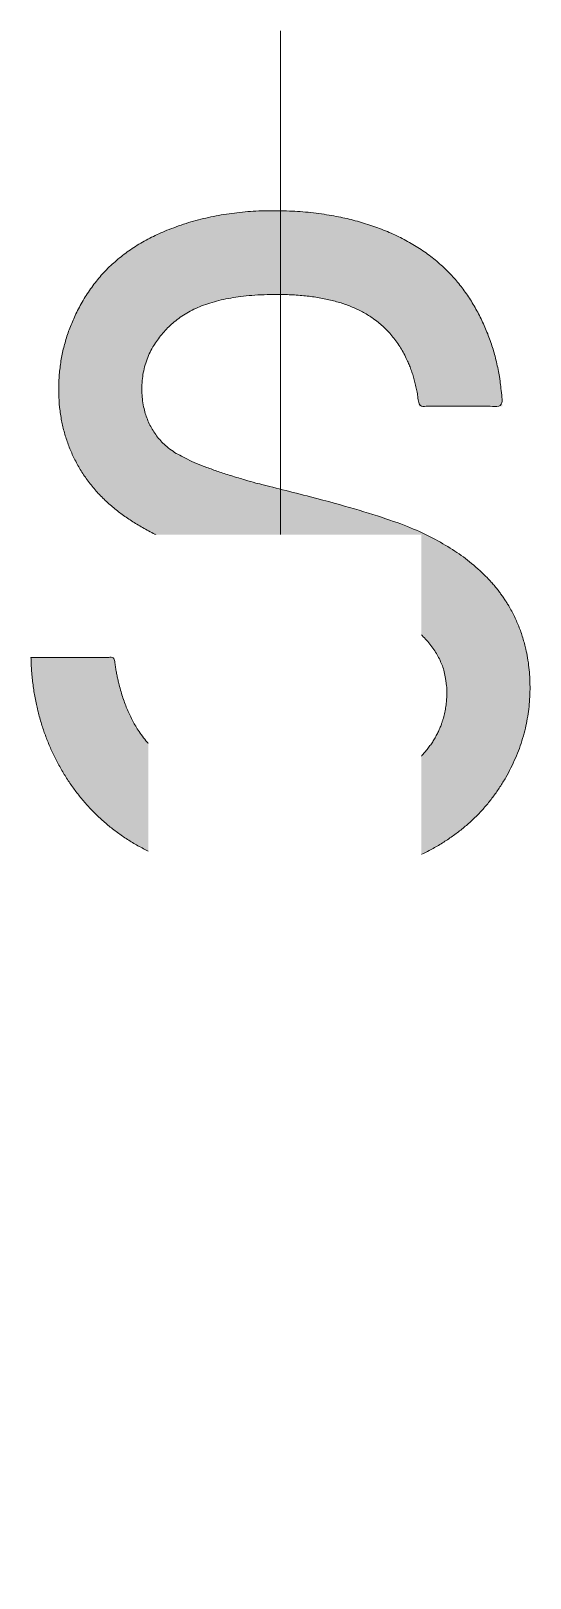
# Model space of a CAD drawing. Header units: millimetres. Extents: x 1246 to 16959, y -13818 to -1371.
# Drawn here: x 10442.3 to 10557.7, y -4619.7 to -4261.9 of the extents above; entities that cross this region are included whole.
import ezdxf

# ---------------------------------------------------------------- set-up
doc = ezdxf.new("R2010")
doc.units = ezdxf.units.MM
doc.header["$LTSCALE"] = 50
doc.layers.add('pio-Switch', color=7, linetype='Continuous', lineweight=5)

msp = doc.modelspace()

# ---------------------------------------------------------------- hatches: boundary and pattern name
at = {"layer": 'pio-Switch', "linetype": 'Continuous', "lineweight": 0, "transparency": 33554687}
msp.add_hatch(color=7, dxfattribs=at).paths.add_polyline_path([(10442.34, -4406.77), (10461.56, -4406.77), (10461.94, -4409.34), (10462.42, -4411.78), (10463, -4414.12), (10463.68, -4416.33), (10464.46, -4418.43), (10465.34, -4420.41), (10466.33, -4422.28), (10467.42, -4424.03), (10468.64, -4425.68), (10470.01, -4427.24), (10471.55, -4428.73), (10473.25, -4430.13), (10475.11, -4431.45), (10477.12, -4432.69), (10479.3, -4433.85), (10481.63, -4434.93), (10484.08, -4435.89), (10486.61, -4436.74), (10489.21, -4437.45), (10491.88, -4438.03), (10494.63, -4438.48), (10497.44, -4438.8), (10500.34, -4439), (10503.3, -4439.06), (10505.94, -4439.01), (10508.5, -4438.87), (10510.98, -4438.62), (10513.39, -4438.28), (10515.71, -4437.84), (10517.96, -4437.3), (10520.13, -4436.67), (10522.22, -4435.93), (10524.21, -4435.12), (10526.06, -4434.22), (10527.79, -4433.25), (10529.38, -4432.21), (10530.84, -4431.1), (10532.17, -4429.91), (10533.37, -4428.64), (10534.43, -4427.31), (10535.37, -4425.91), (10536.19, -4424.46), (10536.87, -4422.98), (10537.44, -4421.44), (10537.87, -4419.86), (10538.19, -4418.23), (10538.37, -4416.56), (10538.44, -4414.84), (10538.36, -4413.11), (10538.13, -4411.43), (10537.75, -4409.8), (10537.21, -4408.23), (10536.52, -4406.72), (10535.68, -4405.27), (10534.68, -4403.87), (10533.53, -4402.53), (10532.25, -4401.25), (10530.86, -4400.02), (10529.35, -4398.85), (10527.73, -4397.74), (10525.99, -4396.68), (10524.15, -4395.68), (10522.19, -4394.74), (10520.12, -4393.85), (10518.56, -4393.23), (10516.59, -4392.54), (10514.2, -4391.76), (10511.4, -4390.9), (10508.18, -4389.97), (10504.55, -4388.95), (10500.51, -4387.86), (10496.05, -4386.69), (10491.55, -4385.48), (10487.38, -4384.29), (10483.54, -4383.11), (10480.04, -4381.95), (10476.88, -4380.79), (10474.04, -4379.65), (10471.54, -4378.52), (10469.37, -4377.41), (10466.85, -4375.97), (10464.5, -4374.45), (10462.31, -4372.85), (10460.29, -4371.15), (10458.43, -4369.36), (10456.74, -4367.49), (10455.21, -4365.53), (10453.86, -4363.48), (10452.66, -4361.36), (10451.62, -4359.17), (10450.74, -4356.93), (10450.03, -4354.62), (10449.47, -4352.26), (10449.07, -4349.84), (10448.83, -4347.35), (10448.75, -4344.81), (10448.84, -4341.98), (10449.13, -4339.2), (10449.6, -4336.47), (10450.26, -4333.79), (10451.12, -4331.15), (10452.16, -4328.56), (10453.39, -4326.01), (10454.81, -4323.52), (10456.41, -4321.12), (10458.18, -4318.87), (10460.13, -4316.78), (10462.25, -4314.83), (10464.55, -4313.03), (10467.01, -4311.38), (10469.66, -4309.88), (10472.47, -4308.53), (10475.42, -4307.34), (10478.44, -4306.3), (10481.55, -4305.43), (10484.74, -4304.71), (10488, -4304.15), (10491.35, -4303.76), (10494.79, -4303.52), (10498.3, -4303.44), (10502.17, -4303.52), (10505.92, -4303.77), (10509.56, -4304.2), (10513.08, -4304.79), (10516.48, -4305.55), (10519.76, -4306.47), (10522.93, -4307.57), (10525.98, -4308.84), (10528.88, -4310.27), (10531.61, -4311.86), (10534.17, -4313.61), (10536.55, -4315.52), (10538.76, -4317.6), (10540.79, -4319.83), (10542.65, -4322.22), (10544.34, -4324.78), (10545.85, -4327.46), (10547.18, -4330.23), (10548.32, -4333.08), (10549.27, -4336.02), (10550.04, -4339.05), (10550.63, -4342.16), (10551.03, -4345.36), (10551.25, -4348.65), (10532.03, -4348.65), (10531.58, -4345.54), (10530.92, -4342.63), (10530.06, -4339.92), (10528.99, -4337.41), (10527.72, -4335.09), (10526.24, -4332.97), (10524.56, -4331.05), (10522.67, -4329.32), (10520.56, -4327.8), (10518.21, -4326.47), (10515.63, -4325.35), (10512.8, -4324.44), (10509.73, -4323.73), (10506.43, -4323.22), (10502.88, -4322.91), (10499.1, -4322.81), (10495.16, -4322.91), (10491.5, -4323.21), (10488.12, -4323.71), (10485.01, -4324.41), (10482.18, -4325.32), (10479.64, -4326.42), (10477.37, -4327.72), (10475.38, -4329.22), (10473.64, -4330.86), (10472.14, -4332.59), (10470.86, -4334.39), (10469.82, -4336.27), (10469.01, -4338.24), (10468.43, -4340.28), (10468.08, -4342.4), (10467.97, -4344.61), (10468.05, -4346.53), (10468.29, -4348.37), (10468.7, -4350.12), (10469.27, -4351.77), (10470, -4353.34), (10470.9, -4354.83), (10471.95, -4356.22), (10473.17, -4357.53), (10474.73, -4358.79), (10476.81, -4360.07), (10479.41, -4361.35), (10482.53, -4362.65), (10486.17, -4363.95), (10490.33, -4365.26), (10495, -4366.59), (10500.2, -4367.92), (10505.46, -4369.24), (10510.33, -4370.51), (10514.81, -4371.75), (10518.89, -4372.94), (10522.59, -4374.09), (10525.89, -4375.2), (10528.81, -4376.28), (10531.33, -4377.3), (10534.6, -4378.87), (10537.64, -4380.53), (10540.47, -4382.29), (10543.07, -4384.14), (10545.45, -4386.09), (10547.6, -4388.15), (10549.54, -4390.3), (10551.25, -4392.54), (10552.75, -4394.88), (10554.05, -4397.31), (10555.15, -4399.83), (10556.05, -4402.43), (10556.76, -4405.12), (10557.26, -4407.91), (10557.56, -4410.78), (10557.66, -4413.73), (10557.55, -4416.69), (10557.24, -4419.6), (10556.73, -4422.47), (10556, -4425.3), (10555.08, -4428.09), (10553.94, -4430.83), (10552.6, -4433.53), (10551.05, -4436.19), (10549.31, -4438.75), (10547.38, -4441.17), (10545.28, -4443.44), (10542.99, -4445.56), (10540.52, -4447.54), (10537.87, -4449.36), (10535.04, -4451.05), (10532.03, -4452.58), (10528.88, -4453.96), (10525.63, -4455.15), (10522.29, -4456.15), (10518.84, -4456.97), (10515.3, -4457.61), (10511.67, -4458.07), (10507.93, -4458.35), (10504.1, -4458.44), (10499.3, -4458.34), (10494.69, -4458.06), (10490.28, -4457.59), (10486.06, -4456.92), (10482.04, -4456.07), (10478.22, -4455.03), (10474.6, -4453.8), (10471.17, -4452.38), (10467.93, -4450.77), (10464.88, -4448.98), (10462, -4446.99), (10459.3, -4444.81), (10456.78, -4442.45), (10454.44, -4439.89), (10452.28, -4437.15), (10450.3, -4434.22), (10448.52, -4431.14), (10446.97, -4427.96), (10445.64, -4424.68), (10444.53, -4421.3), (10443.65, -4417.82), (10442.99, -4414.24), (10442.56, -4410.55)])

# ---------------------------------------------------------------- linework, layer by layer
at = {"layer": 'pio-Switch', "color": 7, "linetype": 'Continuous', "lineweight": 5, "transparency": 33554687}
msp.add_line((10500, -4525.4), (10500, -4261.88), dxfattribs=at)
msp.add_open_spline([(10442.34, -4406.77), (10451.95, -4406.77), (10461.56, -4406.77), (10462.86, -4417.27), (10471.97, -4430.79), (10491.29, -4439.06), (10514.01, -4439.06), (10530.43, -4432.81), (10538.44, -4421.81), (10538.44, -4407.78), (10528.63, -4397.29), (10520.12, -4393.85), (10514.71, -4391.53), (10477.38, -4381.85), (10469.37, -4377.41), (10458.96, -4371.86), (10448.75, -4355.1), (10448.75, -4333.41), (10460.86, -4313.63), (10484.08, -4303.44), (10514.01, -4303.44), (10537.94, -4314.23), (10550.75, -4335.33), (10551.25, -4348.65), (10541.64, -4348.65), (10532.03, -4348.65), (10530.63, -4335.83), (10514.71, -4322.81), (10482.78, -4322.81), (10467.97, -4335.63), (10467.97, -4352.48), (10478.38, -4362.57), (10522.02, -4373.27), (10531.33, -4377.3), (10544.84, -4383.36), (10557.66, -4401.73), (10557.66, -4425.64), (10544.44, -4446.73), (10519.62, -4458.44), (10484.48, -4458.44), (10457.86, -4446.33), (10442.74, -4422.11), (10442.34, -4406.77)], degree=2, knots=[0, 0, 0, 0.027266, 0.027266, 0.057272, 0.087278, 0.117284, 0.144039, 0.170795, 0.19755, 0.224693, 0.251836, 0.251836, 0.269241, 0.286645, 0.286645, 0.30907, 0.331494, 0.356336, 0.381178, 0.406021, 0.433487, 0.460953, 0.48842, 0.48842, 0.50822, 0.50822, 0.534785, 0.56135, 0.589107, 0.616864, 0.64119, 0.665517, 0.689843, 0.689843, 0.725344, 0.760846, 0.796049, 0.831252, 0.866455, 0.91097, 0.955485, 1, 1, 1], dxfattribs=at)

# ---------------------------------------------------------------- next in the draw order: wipeouts: each hides what was drawn before it
at = {"color": 255, "linetype": 'Continuous', "lineweight": 5, "transparency": 33554687}
msp.add_wipeout([(10469.48, -4619.65), (10532.52, -4619.65), (10532.52, -4378.35), (10469.48, -4378.35)], dxfattribs=at).dxf.layer = 'pio-Switch'

doc.saveas('drawing.dxf')
